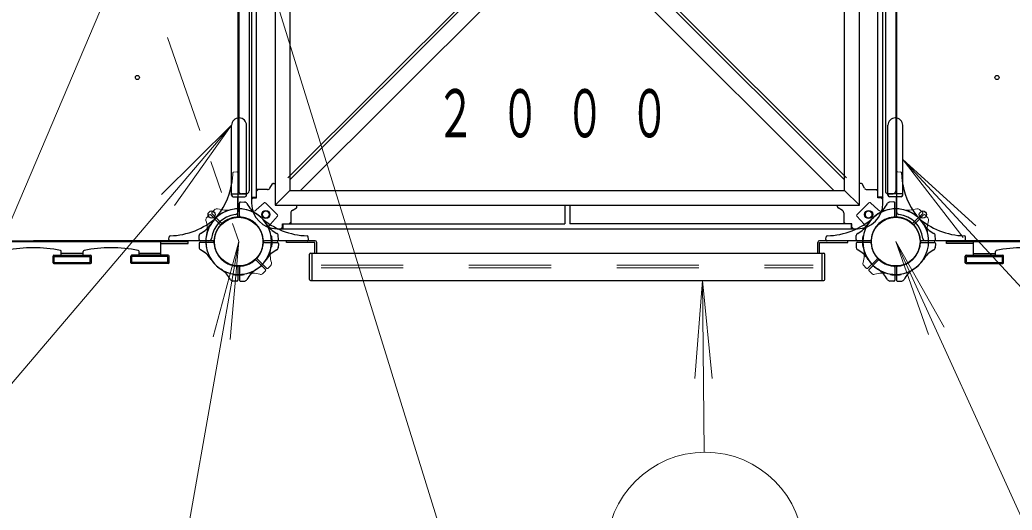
# Model space of a CAD drawing. Units: millimetres on the paper. Extents: x -385 to 0, y -594 to 267.
# Drawn here: x -218.01 to -187.81, y 106.64 to 121.57 of the extents above; entities that cross this region are included whole.
import ezdxf

# ---------------------------------------------------------------- set-up
doc = ezdxf.new("R2010")
doc.units = ezdxf.units.MM
doc.linetypes.add('USER1', pattern=[4.5, 2.5, -2])
doc.linetypes.add('USER2', pattern=[6, 3, -1, 1, -1])
doc.layers.add('LY_1', color=7, linetype='Continuous', lineweight=25)
doc.styles.add('ＭＳ ゴシック', font='')
doc.styles.get('ＭＳ ゴシック').set_extended_font_data('MS Gothic')

msp = doc.modelspace()

# ---------------------------------------------------------------- linework, layer by layer
at = {"layer": 'LY_1', "linetype": 'USER2', "lineweight": 13}
msp.add_line((-225.345, 155.037), (-211.348, 114.82), dxfattribs=at)
at = {"layer": 'LY_1'}
for p, q in [((-210.956, 133.652), (-210.956, 115.986)), ((-210.241, 133.712), (-210.241, 115.926)), ((-192.455, 115.926), (-192.455, 133.712)), ((-191.74, 115.986), (-191.74, 133.652)), ((-211.348, 133.277), (-211.348, 116.361)), ((-211.031, 133.277), (-211.031, 116.361)), ((-209.788, 133.259), (-209.788, 116.379)), ((-192.908, 116.379), (-192.908, 133.259)), ((-191.664, 133.277), (-191.664, 116.361)), ((-191.348, 133.277), (-191.348, 116.361)), ((-211.373, 124.819), (-211.373, 115.729)), ((-210.806, 116.152), (-210.806, 124.744)), ((-191.89, 116.152), (-191.89, 124.744)), ((-191.323, 124.819), (-191.323, 115.729)), ((-203.4, 123.205), (-209.847, 116.759)), ((-203.425, 123.063), (-209.788, 116.7)), ((-199.296, 123.205), (-192.849, 116.759)), ((-199.271, 123.063), (-192.908, 116.7)), ((-203.104, 122.742), (-209.467, 116.379)), ((-199.592, 122.742), (-193.228, 116.379)), ((-211.562, 116.278), (-211.562, 118.361)), ((-211.108, 116.278), (-211.108, 118.361)), ((-191.587, 116.278), (-191.587, 118.361)), ((-191.134, 116.278), (-191.134, 118.361)), ((-210.293, 116.592), (-210.241, 116.592)), ((-192.403, 116.592), (-192.455, 116.592)), ((-210.47, 116.402), (-210.806, 116.402)), ((-210.806, 116.352), (-210.756, 116.402)), ((-210.398, 116.444), (-210.322, 116.576)), ((-209.788, 116.379), (-210.241, 115.926)), ((-209.788, 116.379), (-192.908, 116.379)), ((-192.908, 116.379), (-192.455, 115.926)), ((-192.298, 116.444), (-192.374, 116.576)), ((-192.226, 116.402), (-191.89, 116.402)), ((-191.89, 116.352), (-191.94, 116.402)), ((-211.562, 116.236), (-211.562, 116.278)), ((-211.562, 116.278), (-211.108, 116.278)), ((-211.512, 116.186), (-211.158, 116.186)), ((-211.373, 115.601), (-211.373, 116.186)), ((-211.323, 115.601), (-211.323, 115.993)), ((-211.288, 116.027), (-211.167, 116.023)), ((-211.115, 116.277), (-211.265, 116.277)), ((-211.108, 116.236), (-211.108, 116.278)), ((-210.956, 116.169), (-210.94, 116.152)), ((-210.956, 116.169), (-210.806, 116.169)), ((-210.956, 116.152), (-210.806, 116.152)), ((-210.956, 116.102), (-210.906, 116.152)), ((-210.823, 116.152), (-210.806, 116.169)), ((-191.873, 116.152), (-191.89, 116.169)), ((-191.74, 116.169), (-191.89, 116.169)), ((-191.74, 116.152), (-191.89, 116.152)), ((-191.74, 116.102), (-191.79, 116.152)), ((-191.74, 116.169), (-191.756, 116.152)), ((-191.587, 116.236), (-191.587, 116.278)), ((-191.134, 116.278), (-191.587, 116.278)), ((-191.581, 116.277), (-191.431, 116.277)), ((-191.184, 116.186), (-191.537, 116.186)), ((-191.408, 116.027), (-191.529, 116.023)), ((-191.373, 115.601), (-191.373, 115.993)), ((-191.323, 115.601), (-191.323, 116.186)), ((-191.134, 116.236), (-191.134, 116.278)), ((-210.241, 115.926), (-192.455, 115.926)), ((-209.765, 115.697), (-209.765, 115.361)), ((-209.723, 115.769), (-209.591, 115.845)), ((-209.575, 115.874), (-209.575, 115.926)), ((-201.423, 115.926), (-201.423, 115.361)), ((-201.273, 115.926), (-201.273, 115.361)), ((-193.121, 115.874), (-193.121, 115.926)), ((-192.973, 115.769), (-193.105, 115.845)), ((-192.931, 115.697), (-192.931, 115.361)), ((-209.815, 115.361), (-209.765, 115.411)), ((-192.881, 115.361), (-192.931, 115.411)), ((-210.181, 115.211), (-192.515, 115.211)), ((-210.065, 115.211), (-210.015, 115.261)), ((-210.015, 115.361), (-201.423, 115.361)), ((-210.015, 115.344), (-209.998, 115.361)), ((-210.015, 115.211), (-210.015, 115.361)), ((-209.998, 115.211), (-210.015, 115.227)), ((-209.998, 115.211), (-209.998, 115.361)), ((-192.681, 115.361), (-201.273, 115.361)), ((-192.698, 115.211), (-192.698, 115.361)), ((-192.681, 115.344), (-192.698, 115.361)), ((-192.698, 115.211), (-192.681, 115.227)), ((-192.681, 115.211), (-192.681, 115.361)), ((-192.631, 115.211), (-192.681, 115.261)), ((-223.067, 114.844), (-217.598, 114.844)), ((-222.306, 114.819), (-212.89, 114.819)), ((-212.129, 114.844), (-217.598, 114.844)), ((-213.715, 114.402), (-213.715, 114.819)), ((-213.472, 114.879), (-213.468, 114.967)), ((-212.89, 114.766), (-212.89, 114.819)), ((-212.555, 114.879), (-212.551, 115)), ((-212.129, 114.794), (-212.522, 114.794)), ((-209.023, 114.844), (-210.567, 114.844)), ((-210.567, 114.794), (-210.174, 114.794)), ((-210.362, 114.986), (-210.359, 114.986)), ((-210.141, 114.879), (-210.145, 115)), ((-209.89, 114.791), (-209.89, 114.844)), ((-209.027, 114.791), (-209.89, 114.791)), ((-209.224, 114.879), (-209.229, 114.967)), ((-209.027, 114.469), (-209.027, 114.791)), ((-208.973, 114.469), (-208.973, 114.794)), ((-193.723, 114.469), (-193.723, 114.794)), ((-192.129, 114.844), (-193.673, 114.844)), ((-193.67, 114.469), (-193.67, 114.791)), ((-193.67, 114.791), (-192.807, 114.791)), ((-193.472, 114.879), (-193.468, 114.967)), ((-192.807, 114.791), (-192.807, 114.844)), ((-192.555, 114.879), (-192.551, 115)), ((-192.129, 114.794), (-192.522, 114.794)), ((-192.334, 114.986), (-192.337, 114.986)), ((-185.098, 114.844), (-190.567, 114.844)), ((-190.567, 114.794), (-190.174, 114.794)), ((-190.141, 114.879), (-190.145, 115)), ((-189.806, 114.819), (-180.39, 114.819)), ((-189.806, 114.766), (-189.806, 114.819)), ((-189.224, 114.879), (-189.228, 114.967)), ((-188.981, 114.402), (-188.981, 114.819)), ((-216.748, 114.402), (-216.748, 114.519)), ((-216.081, 114.402), (-216.081, 114.519)), ((-214.381, 114.402), (-214.381, 114.519)), ((-213.715, 114.766), (-212.89, 114.766)), ((-212.555, 114.76), (-212.551, 114.638)), ((-212.555, 114.76), (-212.551, 114.629)), ((-210.362, 114.653), (-210.359, 114.653)), ((-210.141, 114.76), (-210.146, 114.629)), ((-210.141, 114.76), (-210.145, 114.638)), ((-192.555, 114.76), (-192.55, 114.629)), ((-192.555, 114.76), (-192.551, 114.638)), ((-192.334, 114.653), (-192.337, 114.653)), ((-190.141, 114.76), (-190.146, 114.629)), ((-190.141, 114.76), (-190.145, 114.638)), ((-188.981, 114.766), (-189.806, 114.766)), ((-188.315, 114.402), (-188.315, 114.519)), ((-216.998, 114.177), (-216.998, 114.377)), ((-216.973, 114.402), (-215.856, 114.402)), ((-216.963, 114.367), (-215.866, 114.367)), ((-216.963, 114.187), (-216.963, 114.367)), ((-216.963, 114.187), (-215.866, 114.187)), ((-216.081, 114.456), (-216.748, 114.456)), ((-215.866, 114.187), (-215.866, 114.367)), ((-215.831, 114.177), (-215.831, 114.377)), ((-214.631, 114.177), (-214.631, 114.377)), ((-213.49, 114.402), (-214.606, 114.402)), ((-214.596, 114.187), (-214.596, 114.367)), ((-213.5, 114.367), (-214.596, 114.367)), ((-213.5, 114.187), (-214.596, 114.187)), ((-213.715, 114.456), (-214.381, 114.456)), ((-213.5, 114.187), (-213.5, 114.367)), ((-213.465, 114.177), (-213.465, 114.377)), ((-209.19, 113.669), (-209.19, 114.436)), ((-209.157, 114.469), (-193.54, 114.469)), ((-209.107, 113.636), (-209.107, 114.469)), ((-193.59, 113.636), (-193.59, 114.469)), ((-193.507, 113.669), (-193.507, 114.436)), ((-189.231, 114.177), (-189.231, 114.377)), ((-189.206, 114.402), (-188.09, 114.402)), ((-189.196, 114.367), (-188.1, 114.367)), ((-189.196, 114.187), (-189.196, 114.367)), ((-189.196, 114.187), (-188.1, 114.187)), ((-188.981, 114.456), (-188.315, 114.456)), ((-188.1, 114.187), (-188.1, 114.367)), ((-188.065, 114.177), (-188.065, 114.377)), ((-216.973, 114.152), (-215.856, 114.152)), ((-213.49, 114.152), (-214.606, 114.152)), ((-211.373, 114.038), (-211.373, 113.646)), ((-211.323, 114.038), (-211.323, 113.646)), ((-191.373, 114.038), (-191.373, 113.646)), ((-191.323, 114.038), (-191.323, 113.646)), ((-189.206, 114.152), (-188.09, 114.152)), ((-211.407, 113.613), (-211.528, 113.617)), ((-211.515, 113.833), (-211.515, 113.83)), ((-211.515, 113.833), (-211.515, 113.83)), ((-211.288, 113.613), (-211.157, 113.617)), ((-211.182, 113.833), (-211.182, 113.83)), ((-211.181, 113.833), (-211.181, 113.83)), ((-209.157, 113.636), (-193.54, 113.636)), ((-191.408, 113.613), (-191.539, 113.617)), ((-191.515, 113.833), (-191.515, 113.83)), ((-191.515, 113.833), (-191.515, 113.83)), ((-191.289, 113.613), (-191.168, 113.617)), ((-191.182, 113.833), (-191.182, 113.83)), ((-191.181, 113.833), (-191.181, 113.83))]:
    msp.add_line(p, q, dxfattribs=at)
at = {"layer": 'LY_1', "lineweight": 13}
for p, q in [((-221.329, 108.283), (-211.562, 131.277)), ((-202.699, 97.953), (-211.031, 124.819)), ((-220.556, 107.805), (-211.562, 118.361)), ((-211.562, 118.361), (-213.699, 116.256)), ((-211.562, 118.361), (-213.301, 115.917)), ((-191.134, 117.32), (-189.299, 114.946)), ((-191.134, 117.32), (-188.915, 115.301)), ((-181.488, 106.868), (-191.134, 117.32)), ((-210.576, 116.005), (-210.812, 115.785)), ((-210.163, 115.637), (-210.53, 116.004)), ((-192.166, 116.004), (-192.533, 115.637)), ((-192.12, 116.005), (-191.884, 115.785)), ((-212.159, 115.715), (-212.064, 115.804)), ((-190.536, 115.715), (-190.625, 115.797)), ((-212.244, 115.631), (-212.333, 115.535)), ((-211.918, 115.354), (-212.196, 115.631)), ((-211.883, 115.389), (-212.16, 115.667)), ((-210.162, 115.591), (-210.382, 115.355)), ((-192.534, 115.591), (-192.314, 115.355)), ((-190.813, 115.389), (-190.536, 115.667)), ((-190.778, 115.354), (-190.5, 115.631)), ((-190.452, 115.631), (-190.37, 115.542)), ((-214.198, 98.658), (-211.348, 114.82)), ((-211.348, 114.82), (-212.125, 111.922)), ((-211.348, 114.82), (-211.61, 111.832)), ((-191.348, 114.819), (-190.347, 111.991)), ((-191.348, 114.819), (-189.871, 112.208)), ((-182.426, 95.231), (-191.348, 114.819)), ((-210.813, 114.249), (-210.536, 113.971)), ((-210.778, 114.284), (-210.5, 114.007)), ((-191.918, 114.284), (-192.196, 114.007)), ((-191.883, 114.249), (-192.16, 113.971)), ((-210.536, 113.924), (-210.625, 113.841)), ((-210.452, 114.008), (-210.37, 114.096)), ((-192.244, 114.008), (-192.333, 114.104)), ((-192.159, 113.924), (-192.064, 113.834)), ((-197.23, 113.636), (-197.462, 110.645)), ((-197.23, 113.636), (-196.94, 110.65)), ((-197.179, 108.404), (-197.23, 113.636))]:
    msp.add_line(p, q, dxfattribs=at)
at = {"layer": 'LY_1', "linetype": 'USER1', "lineweight": 13}
for p, q in [((-211.408, 116.944), (-211.495, 116.939)), ((-211.373, 116.186), (-211.373, 116.91)), ((-191.323, 116.186), (-191.323, 116.91)), ((-191.288, 116.944), (-191.201, 116.939)), ((-208.84, 114.102), (-193.857, 114.102)), ((-208.84, 114.019), (-193.857, 114.019))]:
    msp.add_line(p, q, dxfattribs=at)
at = {"layer": 'LY_1'}
for centre, radius in [((-214.431, 119.819), 0.0625), ((-188.265, 119.819), 0.0625), ((-212.173, 115.644), 0.108), ((-210.523, 115.644), 0.125), ((-192.173, 115.644), 0.125), ((-190.523, 115.644), 0.108), ((-211.348, 114.819), 0.743), ((-191.348, 114.819), 0.743)]:
    msp.add_circle(centre, radius, dxfattribs=at)
at = {"layer": 'LY_1', "lineweight": 13}
for centre, radius in [((-210.523, 115.644), 0.1), ((-192.173, 115.644), 0.1), ((-197.15, 105.404), 3)]:
    msp.add_circle(centre, radius, dxfattribs=at)
at = {"layer": 'LY_1'}
for centre, radius, start, end in [((-211.335, 118.361), 0.227, 0, 180), ((-191.361, 118.361), 0.227, 0, 180), ((-210.293, 116.559), 0.0333, 90, 150), ((-192.403, 116.559), 0.0333, 30, 90), ((-213.693, 116.947), 2.167, 317.7828, 349.6004), ((-211.265, 116.361), 0.0833, 180, 270), ((-211.115, 116.361), 0.0833, 270, 0), ((-210.47, 116.486), 0.0833, 270, 330), ((-192.226, 116.486), 0.0833, 210, 270), ((-191.581, 116.361), 0.0833, 180, 270), ((-191.431, 116.361), 0.0833, 270, 0), ((-189.003, 116.947), 2.167, 190.3996, 222.2172), ((-211.512, 116.236), 0.05, 180, 270), ((-211.289, 115.993), 0.0333, 88, 180), ((-211.17, 115.939), 0.0833, 27.4588, 88), ((-211.158, 116.236), 0.05, 270, 0), ((-210.181, 115.986), 0.775, 180, 270), ((-192.515, 115.986), 0.775, 270, 0), ((-191.526, 115.939), 0.0833, 92, 152.5412), ((-191.537, 116.236), 0.05, 180, 270), ((-191.407, 115.993), 0.0333, 0, 92), ((-191.184, 116.236), 0.05, 270, 0), ((-211.348, 114.819), 1, 90, 147.2728), ((-211.348, 114.819), 1, 90, 132.2172), ((-211.456, 115.729), 0.0833, 276.7872, 0), ((-211.348, 114.819), 1, 32.7272, 90), ((-211.348, 114.819), 1, 47.7828, 90), ((-210.356, 116.362), 0.833, 207.4588, 237.2728), ((-209.681, 115.697), 0.0833, 120, 180), ((-209.608, 115.874), 0.0333, 300, 0), ((-193.088, 115.874), 0.0333, 180, 240), ((-193.015, 115.697), 0.0833, 0, 60), ((-191.348, 114.819), 1, 90, 147.2728), ((-191.348, 114.819), 1, 90, 132.2172), ((-192.339, 116.362), 0.833, 302.7272, 332.5412), ((-191.348, 114.819), 1, 47.7828, 90), ((-191.348, 114.819), 1, 32.7272, 90), ((-191.24, 115.729), 0.0833, 180, 263.2128), ((-213.476, 117.164), 2.167, 271.0842, 312.2172), ((-211.348, 114.82), 1, 137.7828, 180), ((-211.348, 114.819), 0.833, 96.7872, 173.2128), ((-211.348, 114.82), 0.75, 94.2707, 180), ((-211.348, 114.819), 0.75, 90, 175.7293), ((-211.348, 114.819), 0.75, 90, 175.7293), ((-211.406, 115.601), 0.0333, 274.2707, 0), ((-211.348, 114.819), 0.75, 4.2707, 90), ((-211.348, 114.819), 0.75, 4.2707, 90), ((-211.289, 115.601), 0.0333, 180, 265.7293), ((-211.348, 114.82), 0.75, 0, 85.7293), ((-211.348, 114.82), 1, 0, 57.2728), ((-209.22, 117.164), 2.167, 227.7828, 268.9158), ((-193.476, 117.164), 2.167, 271.0842, 312.2172), ((-191.348, 114.82), 1, 122.7272, 180), ((-191.348, 114.82), 0.75, 94.2707, 180), ((-191.348, 114.819), 0.75, 90, 175.7293), ((-191.348, 114.819), 0.75, 90, 175.7293), ((-191.407, 115.601), 0.0333, 274.2707, 0), ((-191.348, 114.819), 0.75, 4.2707, 90), ((-191.348, 114.819), 0.75, 4.2707, 90), ((-191.29, 115.601), 0.0333, 180, 265.7293), ((-191.348, 114.82), 0.75, 0, 85.7293), ((-191.348, 114.819), 0.833, 6.7872, 83.2128), ((-189.22, 117.164), 2.167, 227.7828, 268.9158), ((-191.348, 114.82), 1, 0, 42.2172), ((-212.891, 115.81), 0.833, 297.4588, 327.2728), ((-209.806, 115.81), 0.833, 212.7272, 242.5412), ((-192.89, 115.81), 0.833, 297.4588, 327.2728), ((-189.806, 115.81), 0.833, 212.7272, 242.5412), ((-213.439, 114.877), 0.0333, 177, 270), ((-213.434, 114.965), 0.0333, 91.0841, 177), ((-212.522, 114.877), 0.0333, 178, 270), ((-212.522, 114.761), 0.0333, 90, 182), ((-212.522, 114.761), 0.0333, 90, 182), ((-212.468, 114.997), 0.0833, 117.4588, 178), ((-211.348, 114.82), 1, 180, 237.2728), ((-212.258, 114.927), 0.0833, 270, 353.2128), ((-212.129, 114.877), 0.0333, 270, 355.7293), ((-212.129, 114.877), 0.0333, 270, 355.7293), ((-212.129, 114.761), 0.0333, 4.2707, 90), ((-212.129, 114.761), 0.0333, 4.2707, 90), ((-211.348, 114.82), 0.75, 180, 265.7293), ((-211.348, 114.82), 0.75, 274.2707, 0), ((-211.348, 114.82), 1, 302.7272, 0), ((-210.567, 114.877), 0.0333, 184.2707, 270), ((-210.567, 114.877), 0.0333, 184.2707, 270), ((-210.567, 114.761), 0.0333, 90, 175.7293), ((-210.567, 114.761), 0.0333, 90, 175.7293), ((-210.359, 114.97), 0.0167, 8.6269, 90), ((-211.348, 114.82), 1.017, 0, 8.6269), ((-211.348, 114.82), 1.017, 351.3731, 0), ((-210.228, 114.997), 0.0833, 2, 62.5412), ((-210.174, 114.877), 0.0333, 270, 2), ((-210.174, 114.761), 0.0333, 358, 90), ((-210.174, 114.761), 0.0333, 358, 90), ((-209.262, 114.965), 0.0333, 3, 88.9159), ((-209.257, 114.877), 0.0333, 270, 3), ((-209.023, 114.794), 0.05, 0, 90), ((-193.673, 114.794), 0.05, 90, 180), ((-193.439, 114.877), 0.0333, 177, 270), ((-193.434, 114.965), 0.0333, 91.0841, 177), ((-192.522, 114.877), 0.0333, 178, 270), ((-192.522, 114.761), 0.0333, 90, 182), ((-192.522, 114.761), 0.0333, 90, 182), ((-192.468, 114.997), 0.0833, 117.4588, 178), ((-191.348, 114.82), 1.017, 171.3731, 180), ((-191.348, 114.82), 1.017, 180, 188.6269), ((-192.337, 114.97), 0.0167, 90, 171.3731), ((-191.348, 114.82), 1, 180, 237.2728), ((-192.129, 114.877), 0.0333, 270, 355.7293), ((-192.129, 114.877), 0.0333, 270, 355.7293), ((-192.129, 114.761), 0.0333, 4.2707, 90), ((-192.129, 114.761), 0.0333, 4.2707, 90), ((-191.348, 114.82), 0.75, 180, 265.7293), ((-191.348, 114.82), 0.75, 274.2707, 0), ((-191.348, 114.82), 1, 302.7272, 0), ((-190.567, 114.877), 0.0333, 184.2707, 270), ((-190.567, 114.877), 0.0333, 184.2707, 270), ((-190.567, 114.761), 0.0333, 90, 175.7293), ((-190.567, 114.761), 0.0333, 90, 175.7293), ((-190.438, 114.927), 0.0833, 186.7872, 270), ((-190.229, 114.997), 0.0833, 2, 62.5412), ((-190.174, 114.877), 0.0333, 270, 2), ((-190.174, 114.761), 0.0333, 358, 90), ((-190.174, 114.761), 0.0333, 358, 90), ((-189.262, 114.965), 0.0333, 3, 88.9159), ((-189.257, 114.877), 0.0333, 270, 3), ((-217.598, 110.406), 4.227, 78.7698, 101.2302), ((-216.781, 114.519), 0.0333, 0, 78.7698), ((-216.048, 114.519), 0.0333, 101.2302, 180), ((-215.231, 110.406), 4.227, 78.7722, 101.2302), ((-214.415, 114.519), 0.0333, 0, 78.7722), ((-212.468, 114.641), 0.0833, 182, 242.5412), ((-212.468, 114.641), 0.0833, 182, 242.5412), ((-212.891, 113.828), 0.833, 32.7272, 62.5412), ((-212.89, 113.828), 0.833, 32.7272, 62.5412), ((-211.348, 114.819), 0.75, 184.2707, 270), ((-211.348, 114.819), 0.75, 184.2707, 270), ((-211.348, 114.819), 0.75, 270, 355.7293), ((-211.348, 114.819), 0.75, 270, 355.7293), ((-209.806, 113.828), 0.833, 117.4588, 147.2728), ((-209.806, 113.828), 0.833, 117.4588, 147.2728), ((-210.359, 114.67), 0.0167, 270, 351.3731), ((-210.229, 114.641), 0.0833, 297.4588, 358), ((-210.228, 114.641), 0.0833, 297.4588, 358), ((-192.468, 114.641), 0.0833, 182, 242.5412), ((-192.468, 114.641), 0.0833, 182, 242.5412), ((-192.891, 113.828), 0.833, 32.7272, 62.5412), ((-192.89, 113.828), 0.833, 32.7272, 62.5412), ((-192.337, 114.67), 0.0167, 188.6269, 270), ((-191.348, 114.819), 0.75, 184.2707, 270), ((-191.348, 114.819), 0.75, 184.2707, 270), ((-191.348, 114.819), 0.75, 270, 355.7293), ((-191.348, 114.819), 0.75, 270, 355.7293), ((-189.806, 113.828), 0.833, 117.4588, 147.2728), ((-189.806, 113.828), 0.833, 117.4588, 147.2728), ((-190.229, 114.641), 0.0833, 297.4588, 358), ((-190.228, 114.641), 0.0833, 297.4588, 358), ((-188.281, 114.519), 0.0333, 101.2302, 180), ((-187.465, 110.406), 4.227, 78.7698, 101.2302), ((-216.973, 114.377), 0.025, 90, 180), ((-216.973, 114.177), 0.025, 180, 270), ((-215.856, 114.377), 0.025, 0, 90), ((-215.856, 114.177), 0.025, 270, 0), ((-214.606, 114.377), 0.025, 90, 180), ((-214.606, 114.177), 0.025, 180, 270), ((-213.49, 114.377), 0.025, 0, 90), ((-213.49, 114.177), 0.025, 270, 0), ((-211.348, 114.819), 1, 212.7272, 270), ((-211.348, 114.819), 1, 212.7272, 270), ((-211.348, 114.819), 1, 270, 327.2728), ((-211.348, 114.819), 1, 270, 327.2728), ((-209.157, 114.436), 0.0333, 90, 180), ((-193.54, 114.436), 0.0333, 0, 90), ((-191.348, 114.819), 1, 212.7272, 270), ((-191.348, 114.819), 1, 212.7272, 270), ((-191.348, 114.819), 1, 270, 327.2728), ((-191.348, 114.819), 1, 270, 327.2728), ((-189.206, 114.377), 0.025, 90, 180), ((-189.206, 114.177), 0.025, 180, 270), ((-188.09, 114.377), 0.025, 0, 90), ((-188.09, 114.177), 0.025, 270, 0), ((-212.339, 113.277), 0.833, 27.4588, 57.2728), ((-211.406, 114.038), 0.0333, 0, 85.7293), ((-211.289, 114.038), 0.0333, 94.2707, 180), ((-210.356, 113.277), 0.833, 122.7272, 152.5412), ((-192.339, 113.277), 0.833, 27.4588, 57.2728), ((-191.407, 114.038), 0.0333, 0, 85.7293), ((-191.29, 114.038), 0.0333, 94.2707, 180), ((-190.357, 113.277), 0.833, 122.7272, 152.5412), ((-211.525, 113.7), 0.0833, 207.4588, 268), ((-211.498, 113.83), 0.0167, 180, 261.3731), ((-211.498, 113.83), 0.0167, 180, 261.3731), ((-211.348, 114.819), 1.017, 261.3731, 270), ((-211.348, 114.819), 1.017, 261.3731, 270), ((-211.406, 113.646), 0.0333, 268, 0), ((-211.348, 114.819), 1.017, 270, 278.6269), ((-211.348, 114.819), 1.017, 270, 278.6269), ((-211.289, 113.646), 0.0333, 180, 272), ((-211.198, 113.83), 0.0167, 278.6269, 0), ((-211.198, 113.83), 0.0167, 278.6269, 0), ((-211.17, 113.7), 0.0833, 272, 332.5412), ((-209.157, 113.669), 0.0333, 180, 270), ((-193.54, 113.669), 0.0333, 270, 0), ((-191.526, 113.7), 0.0833, 207.4588, 268), ((-191.498, 113.83), 0.0167, 180, 261.3731), ((-191.498, 113.83), 0.0167, 180, 261.3731), ((-191.348, 114.819), 1.017, 261.3731, 270), ((-191.348, 114.819), 1.017, 261.3731, 270), ((-191.407, 113.646), 0.0333, 268, 0), ((-191.348, 114.819), 1.017, 270, 278.6269), ((-191.348, 114.819), 1.017, 270, 278.6269), ((-191.29, 113.646), 0.0333, 180, 272), ((-191.198, 113.83), 0.0167, 278.6269, 0), ((-191.198, 113.83), 0.0167, 278.6269, 0), ((-191.17, 113.7), 0.0833, 272, 332.5412)]:
    msp.add_arc(centre, radius, start, end, dxfattribs=at)
at = {"layer": 'LY_1', "linetype": 'USER1', "lineweight": 13}
for centre, radius, start, end in [((-213.693, 116.947), 2.167, 349.6004, 358.9158), ((-211.493, 116.906), 0.0333, 93, 178.9159), ((-211.406, 116.91), 0.0333, 0, 93), ((-191.29, 116.91), 0.0333, 87, 180), ((-191.203, 116.906), 0.0333, 1.0841, 87), ((-189.003, 116.947), 2.167, 181.0841, 190.3996)]:
    msp.add_arc(centre, radius, start, end, dxfattribs=at)
at = {"layer": 'LY_1', "lineweight": 13}
for centre, radius, start, end in [((-210.553, 115.981), 0.0333, 45, 133), ((-192.143, 115.981), 0.0333, 47, 135), ((-212.137, 115.69), 0.0333, 133, 225), ((-212.014, 115.737), 0.0833, 72.4588, 133), ((-211.738, 116.611), 0.833, 252.4588, 282.2728), ((-211.348, 114.819), 1, 68.1324, 102.2728), ((-210.926, 115.907), 0.167, 248.7906, 313), ((-191.77, 115.907), 0.167, 227, 291.2094), ((-191.348, 114.819), 1, 77.7272, 111.8676), ((-190.958, 116.611), 0.833, 257.7272, 287.5412), ((-190.682, 115.737), 0.0833, 47, 107.5412), ((-190.559, 115.69), 0.0333, 315, 47), ((-212.265, 115.485), 0.0833, 137, 197.5412), ((-213.139, 115.209), 0.833, 347.7272, 17.5412), ((-212.219, 115.608), 0.0333, 45, 137), ((-211.859, 115.413), 0.0333, 225, 310.7293), ((-211.348, 114.819), 0.75, 45, 130.7293), ((-210.186, 115.614), 0.0333, 317, 45), ((-192.51, 115.614), 0.0333, 135, 223), ((-191.348, 114.819), 0.75, 49.2707, 135), ((-190.837, 115.413), 0.0333, 229.2707, 315), ((-190.477, 115.608), 0.0333, 43, 135), ((-189.556, 115.209), 0.833, 162.4588, 192.2728), ((-190.431, 115.485), 0.0833, 342.4588, 43), ((-211.348, 114.819), 0.75, 139.2707, 225), ((-211.942, 115.33), 0.0333, 319.2707, 45), ((-211.348, 114.819), 0.75, 319.2707, 45), ((-210.26, 115.241), 0.167, 137, 201.2094), ((-211.348, 114.819), 1, 347.7272, 21.8676), ((-191.348, 114.819), 1, 158.1324, 192.2728), ((-192.436, 115.241), 0.167, 338.7906, 43), ((-191.348, 114.819), 0.75, 135, 220.7293), ((-191.348, 114.819), 0.75, 315, 40.7293), ((-190.754, 115.33), 0.0333, 135, 220.7293), ((-211.348, 114.819), 1, 167.7272, 225), ((-191.348, 114.819), 1, 315, 12.2728), ((-209.556, 114.429), 0.833, 167.7272, 197.5412), ((-193.139, 114.429), 0.833, 342.4588, 12.2728), ((-211.348, 114.819), 0.75, 225, 310.7293), ((-210.837, 114.226), 0.0333, 45, 130.7293), ((-210.754, 114.308), 0.0333, 139.2707, 225), ((-210.431, 114.153), 0.0833, 317, 17.5412), ((-192.265, 114.153), 0.0833, 162.4588, 223), ((-191.942, 114.308), 0.0333, 315, 40.7293), ((-191.859, 114.226), 0.0333, 49.2707, 135), ((-191.348, 114.819), 0.75, 229.2707, 315), ((-211.348, 114.819), 1, 225, 282.2728), ((-210.559, 113.948), 0.0333, 313, 45), ((-210.477, 114.03), 0.0333, 225, 317), ((-192.219, 114.03), 0.0333, 223, 315), ((-192.137, 113.948), 0.0333, 135, 227), ((-191.348, 114.819), 1, 257.7272, 315), ((-210.958, 113.028), 0.833, 72.4588, 102.2728), ((-210.682, 113.902), 0.0833, 252.4588, 313), ((-192.014, 113.902), 0.0833, 227, 287.5412), ((-191.738, 113.028), 0.833, 77.7272, 107.5412)]:
    msp.add_arc(centre, radius, start, end, dxfattribs=at)

# ---------------------------------------------------------------- texts
at = {"layer": 'LY_1', "insert": (-205.348, 118.717), "char_height": 1.466, "attachment_point": 4, "style": 'ＭＳ ゴシック'}
msp.add_mtext('\\T1.64;\\W0.6;２０００', dxfattribs=at)

doc.saveas('drawing.dxf')
